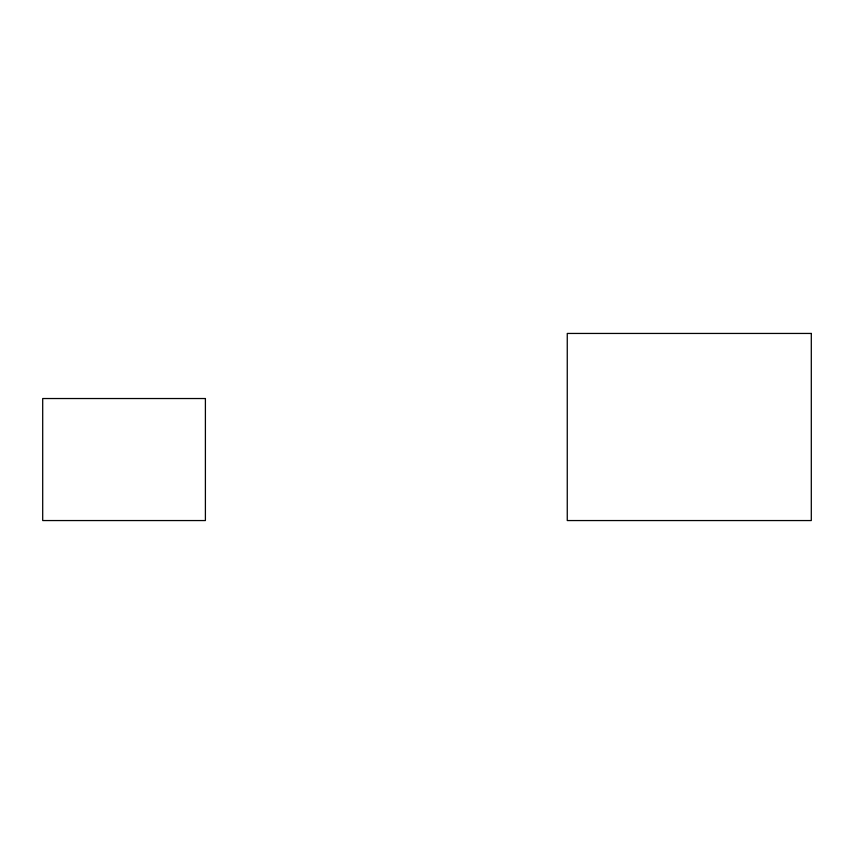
<?xml version="1.0" encoding="UTF-8"?>
<svg xmlns="http://www.w3.org/2000/svg" width="854" height="854" viewBox="0 0 854 854"><rect width="100%" height="100%" fill="white"/><g stroke="black" fill="none" stroke-linecap="round" stroke-linejoin="round"><path stroke-width="1.28" d="M811.3 333.444L567.259 333.444L567.259 520.556L811.3 520.556L811.3 333.444M205.398 398.53L42.7 398.53L42.7 520.556L205.398 520.556L205.398 398.53"/></g></svg>
